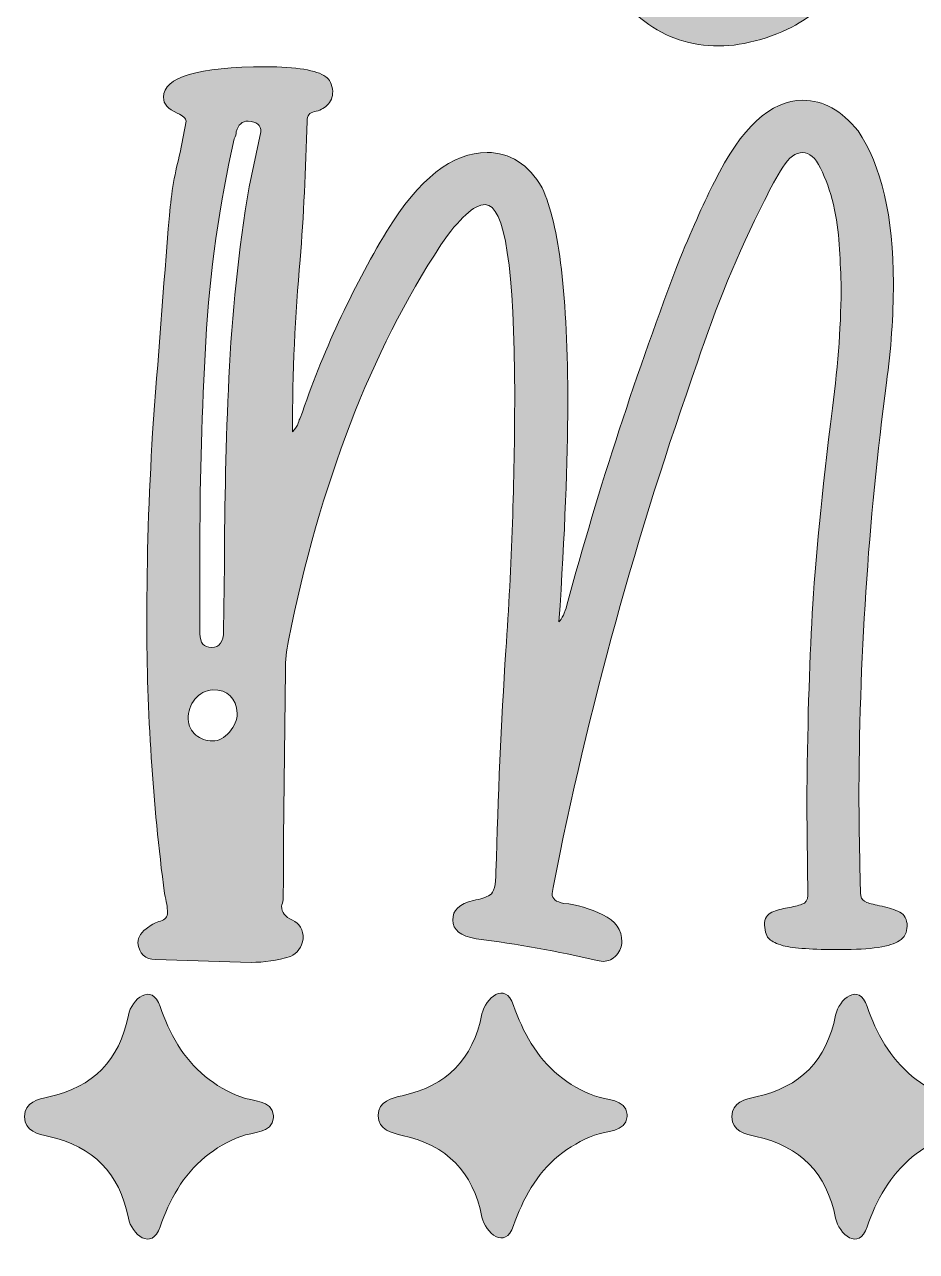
# Model space of a CAD drawing. Header units: inches. Extents: x 0.15 to 5.85, y 0.49 to 5.49.
# Drawn here: x 1.109 to 2.315, y 0.493 to 2.151 of the extents above; entities that cross this region are included whole.
import ezdxf

# ---------------------------------------------------------------- set-up
doc = ezdxf.new("R2010")
doc.units = ezdxf.units.IN
doc.header["$MEASUREMENT"] = 0
doc.layers.add('Layer 1', color=7, linetype='Continuous')

# ---------------------------------------------------------------- blocks, each defined once
blk = doc.blocks.new('block 4')
at = {"layer": 'Layer 1', "true_color": 0x231f20}
h = blk.add_hatch(color=250, dxfattribs=at)
h.dxf.hatch_style = 2
edge = h.paths.add_edge_path()
edge.add_spline(control_points=[(2.2595, 3.0971), (2.2566, 3.0795), (2.258, 3.0619), (2.2595, 3.0443), (2.2595, 3.0385), (2.2595, 3.0326), (2.2609, 3.0267), (2.2609, 3.0018), (2.2624, 2.9784), (2.2624, 2.9535), (2.2624, 2.9403), (2.2624, 2.9271), (2.2624, 2.9139), (2.2639, 2.8876), (2.2639, 2.8612), (2.2653, 2.8334), (2.2653, 2.8128), (2.2683, 2.7923), (2.2697, 2.7704), (2.2712, 2.7572), (2.2727, 2.744), (2.2741, 2.7308), (2.2741, 2.7147), (2.2756, 2.6986), (2.2756, 2.681), (2.277, 2.6517), (2.277, 2.6224), (2.2785, 2.5931), (2.28, 2.5535), (2.2814, 2.5155), (2.2814, 2.4774), (2.2829, 2.4495), (2.28, 2.4217), (2.277, 2.3938), (2.2727, 2.369), (2.2683, 2.3426), (2.2609, 2.3177), (2.258, 2.3089), (2.2566, 2.2986), (2.2536, 2.2884), (2.2463, 2.2591), (2.2346, 2.2298), (2.2141, 2.2049), (2.1965, 2.18), (2.173, 2.1624), (2.1467, 2.1477), (2.1291, 2.139), (2.1101, 2.1316), (2.0895, 2.1272), (2.0705, 2.1228), (2.0529, 2.1214), (2.0339, 2.1228), (1.9972, 2.1258), (1.965, 2.139), (1.9372, 2.1639), (1.9269, 2.1741), (1.9167, 2.1829), (1.9079, 2.1932), (1.8932, 2.2093), (1.883, 2.2269), (1.8727, 2.2459), (1.8639, 2.2649), (1.8551, 2.2855), (1.8493, 2.3059), (1.8434, 2.3265), (1.8405, 2.347), (1.8361, 2.3675), (1.8332, 2.3924), (1.8317, 2.4173), (1.8317, 2.4422), (1.8317, 2.4437), (1.8317, 2.4466), (1.8317, 2.4481), (1.8317, 2.4481), (1.8302, 2.4495), (1.8302, 2.4495), (1.8244, 2.451), (1.8185, 2.4524), (1.8141, 2.4539), (1.8053, 2.4569), (1.7995, 2.4627), (1.7965, 2.4715), (1.7921, 2.4817), (1.798, 2.492), (1.8082, 2.4949), (1.8141, 2.4964), (1.8214, 2.4979), (1.8273, 2.4979), (1.861, 2.4979), (1.8947, 2.4949), (1.9284, 2.4935), (1.9474, 2.4935), (1.9665, 2.492), (1.9855, 2.4906), (1.9958, 2.4906), (2.006, 2.4891), (2.0133, 2.4817), (2.0192, 2.4759), (2.0236, 2.4686), (2.0222, 2.4583), (2.0207, 2.4495), (2.0133, 2.4437), (2.0046, 2.4422), (1.9958, 2.4407), (1.9855, 2.4407), (1.9767, 2.4407), (1.9562, 2.4422), (1.9357, 2.4422), (1.9167, 2.4422), (1.9152, 2.4422), (1.9137, 2.4422), (1.9123, 2.4422), (1.9123, 2.4393), (1.9123, 2.4363), (1.9123, 2.4334), (1.9123, 2.407), (1.9137, 2.3792), (1.9181, 2.3514), (1.9211, 2.3323), (1.9269, 2.3133), (1.9328, 2.2942), (1.9372, 2.2811), (1.943, 2.2679), (1.9518, 2.2576), (1.9621, 2.2444), (1.9723, 2.2327), (1.987, 2.2254), (2.0031, 2.2166), (2.0222, 2.2137), (2.0397, 2.2195), (2.0544, 2.2239), (2.0676, 2.2327), (2.0793, 2.2444), (2.0866, 2.2518), (2.0954, 2.2591), (2.0998, 2.2708), (2.1012, 2.2766), (2.1027, 2.2825), (2.1042, 2.2898), (2.1056, 2.2957), (2.1071, 2.303), (2.1086, 2.3104), (2.1115, 2.3235), (2.1144, 2.3367), (2.1159, 2.3514), (2.1159, 2.369), (2.1174, 2.3865), (2.1159, 2.4041), (2.1159, 2.4246), (2.1144, 2.4437), (2.113, 2.4627), (2.113, 2.4847), (2.1115, 2.5067), (2.1086, 2.5272), (2.1071, 2.5462), (2.1042, 2.5638), (2.1012, 2.5814), (2.0998, 2.5946), (2.0969, 2.6063), (2.0954, 2.6195), (2.0939, 2.637), (2.091, 2.6561), (2.0895, 2.6737), (2.0881, 2.6898), (2.0881, 2.7059), (2.0866, 2.722), (2.0866, 2.7293), (2.0866, 2.7352), (2.0851, 2.7411), (2.0851, 2.7411), (2.0837, 2.7411), (2.0837, 2.7411), (2.0822, 2.7367), (2.0808, 2.7323), (2.0808, 2.7264), (2.0764, 2.7044), (2.0719, 2.681), (2.0646, 2.659), (2.0588, 2.6385), (2.0515, 2.6195), (2.0412, 2.6019), (2.0309, 2.5872), (2.0178, 2.5755), (2.0002, 2.5696), (1.9914, 2.5653), (1.9826, 2.5653), (1.9738, 2.5653), (1.9621, 2.5653), (1.9518, 2.5653), (1.9401, 2.5653), (1.9181, 2.5682), (1.8961, 2.5741), (1.8742, 2.5843), (1.8332, 2.6048), (1.8039, 2.637), (1.7848, 2.6781), (1.7746, 2.6986), (1.7672, 2.7206), (1.7614, 2.7425), (1.7585, 2.7601), (1.7555, 2.7792), (1.7526, 2.7967), (1.7496, 2.8275), (1.7496, 2.8583), (1.7511, 2.8905), (1.7541, 2.93), (1.7643, 2.9681), (1.7819, 3.0048), (1.8009, 3.0429), (1.8273, 3.0736), (1.8654, 3.0941), (1.8844, 3.1058), (1.9064, 3.1146), (1.9284, 3.119), (1.9474, 3.1234), (1.9679, 3.1249), (1.987, 3.1249), (2.006, 3.1249), (2.0236, 3.1234), (2.0412, 3.119), (2.0485, 3.1176), (2.0573, 3.1161), (2.0646, 3.1146), (2.069, 3.1205), (2.0661, 3.1278), (2.069, 3.1351), (2.0661, 3.1366), (2.0632, 3.1381), (2.0602, 3.1395), (2.0558, 3.1425), (2.0529, 3.1454), (2.0515, 3.1513), (2.0515, 3.1557), (2.0515, 3.1601), (2.0515, 3.1659), (2.0529, 3.1776), (2.0602, 3.1835), (2.0719, 3.1835), (2.1042, 3.1835), (2.1349, 3.1864), (2.1657, 3.1879), (2.1877, 3.1894), (2.2097, 3.1908), (2.2302, 3.1908), (2.2463, 3.1923), (2.2624, 3.1923), (2.2785, 3.1923), (2.2829, 3.1923), (2.2888, 3.1923), (2.2932, 3.1908), (2.3049, 3.1894), (2.3078, 3.1762), (2.3049, 3.1688), (2.302, 3.163), (2.2961, 3.1615), (2.2917, 3.1601), (2.2859, 3.1601), (2.28, 3.1601), (2.2756, 3.1586), (2.2697, 3.1586), (2.2683, 3.1586), (2.2668, 3.1527), (2.2653, 3.1395), (2.2639, 3.1278), (2.2624, 3.1161), (2.2624, 3.1088), (2.2609, 3.1029), (2.2595, 3.0971)], knot_values=[0, 0, 0, 0, 1, 1, 1, 2, 2, 2, 3, 3, 3, 4, 4, 4, 5, 5, 5, 6, 6, 6, 7, 7, 7, 8, 8, 8, 9, 9, 9, 10, 10, 10, 11, 11, 11, 12, 12, 12, 13, 13, 13, 14, 14, 14, 15, 15, 15, 16, 16, 16, 17, 17, 17, 18, 18, 18, 19, 19, 19, 20, 20, 20, 21, 21, 21, 22, 22, 22, 23, 23, 23, 24, 24, 24, 25, 25, 25, 26, 26, 26, 27, 27, 27, 28, 28, 28, 29, 29, 29, 30, 30, 30, 31, 31, 31, 32, 32, 32, 33, 33, 33, 34, 34, 34, 35, 35, 35, 36, 36, 36, 37, 37, 37, 38, 38, 38, 39, 39, 39, 40, 40, 40, 41, 41, 41, 42, 42, 42, 43, 43, 43, 44, 44, 44, 45, 45, 45, 46, 46, 46, 47, 47, 47, 48, 48, 48, 49, 49, 49, 50, 50, 50, 51, 51, 51, 52, 52, 52, 53, 53, 53, 54, 54, 54, 55, 55, 55, 56, 56, 56, 57, 57, 57, 58, 58, 58, 59, 59, 59, 60, 60, 60, 61, 61, 61, 62, 62, 62, 63, 63, 63, 64, 64, 64, 65, 65, 65, 66, 66, 66, 67, 67, 67, 68, 68, 68, 69, 69, 69, 70, 70, 70, 71, 71, 71, 72, 72, 72, 73, 73, 73, 74, 74, 74, 75, 75, 75, 76, 76, 76, 77, 77, 77, 78, 78, 78, 79, 79, 79, 80, 80, 80, 81, 81, 81, 82, 82, 82, 83, 83, 83, 84, 84, 84, 85, 85, 85, 86, 86, 86, 87, 87, 87, 88, 88, 88, 89, 89, 89, 89], degree=3, periodic=1)
edge = h.paths.add_edge_path()
edge.add_spline(control_points=[(2.0602, 3.0678), (2.0573, 3.0692), (2.0529, 3.0707), (2.05, 3.0722), (2.0324, 3.078), (2.0148, 3.078), (1.9972, 3.0707), (1.9782, 3.0634), (1.9636, 3.0502), (1.9518, 3.0355), (1.9313, 3.0077), (1.9181, 2.9755), (1.9093, 2.9418), (1.905, 2.9271), (1.902, 2.9125), (1.8991, 2.8978), (1.8961, 2.8802), (1.8932, 2.8641), (1.8918, 2.8465), (1.8903, 2.8114), (1.8903, 2.7762), (1.8976, 2.7411), (1.902, 2.7206), (1.9079, 2.7), (1.9181, 2.681), (1.9299, 2.6576), (1.9474, 2.637), (1.9709, 2.6239), (1.9797, 2.618), (1.987, 2.6195), (1.9929, 2.6268), (2.0002, 2.637), (2.0046, 2.6488), (2.0075, 2.6605), (2.0148, 2.6795), (2.0192, 2.6986), (2.0222, 2.7191), (2.0251, 2.7337), (2.028, 2.7499), (2.0309, 2.766), (2.0324, 2.7821), (2.0353, 2.7982), (2.0368, 2.8143), (2.0397, 2.8304), (2.0412, 2.8451), (2.0426, 2.8612), (2.0456, 2.8788), (2.0471, 2.8964), (2.0485, 2.9139), (2.0485, 2.9213), (2.05, 2.9286), (2.05, 2.9374), (2.0529, 2.9608), (2.0544, 2.9843), (2.0558, 3.0077), (2.0573, 3.0223), (2.0588, 3.0385), (2.0602, 3.0546), (2.0602, 3.0575), (2.0602, 3.0619), (2.0602, 3.0678)], knot_values=[0, 0, 0, 0, 1, 1, 1, 2, 2, 2, 3, 3, 3, 4, 4, 4, 5, 5, 5, 6, 6, 6, 7, 7, 7, 8, 8, 8, 9, 9, 9, 10, 10, 10, 11, 11, 11, 12, 12, 12, 13, 13, 13, 14, 14, 14, 15, 15, 15, 16, 16, 16, 17, 17, 17, 18, 18, 18, 19, 19, 19, 20, 20, 20, 20], degree=3, periodic=1)
edge = h.paths.add_edge_path()
edge.add_spline(control_points=[(2.2404, 2.5433), (2.2404, 2.5814), (2.239, 2.6195), (2.2375, 2.6576), (2.2331, 2.7147), (2.2287, 2.7718), (2.2243, 2.8246), (2.2199, 2.8773), (2.2155, 2.9271), (2.2126, 2.9681), (2.2097, 3.0106), (2.2097, 3.0443), (2.2097, 3.0678), (2.2097, 3.0809), (2.2097, 3.0897), (2.2097, 3.0956), (2.2097, 3.1029), (2.2097, 3.1058), (2.2097, 3.1058), (2.2097, 3.1058), (2.1305, 3.1088), (2.1305, 3.1088), (2.1305, 3.1088), (2.1305, 3.1044), (2.1305, 3.0985), (2.1305, 3.0912), (2.1305, 3.0809), (2.1305, 3.0678), (2.1305, 3.0429), (2.1305, 3.0062), (2.1335, 2.9637), (2.1364, 2.9198), (2.1408, 2.87), (2.1452, 2.8172), (2.1496, 2.7645), (2.1555, 2.7088), (2.1584, 2.6532), (2.1598, 2.6239), (2.1613, 2.5931), (2.1613, 2.5638), (2.1628, 2.5403), (2.1628, 2.5169), (2.1642, 2.4935), (2.1642, 2.4832), (2.1657, 2.4744), (2.1672, 2.4642), (2.1891, 2.4642), (2.2111, 2.4686), (2.2316, 2.473), (2.2346, 2.4847), (2.236, 2.4979), (2.2375, 2.5096), (2.2375, 2.5213), (2.239, 2.533), (2.2404, 2.5433)], knot_values=[0, 0, 0, 0, 1, 1, 1, 2, 2, 2, 3, 3, 3, 4, 4, 4, 5, 5, 5, 6, 6, 6, 7, 7, 7, 8, 8, 8, 9, 9, 9, 10, 10, 10, 11, 11, 11, 12, 12, 12, 13, 13, 13, 14, 14, 14, 15, 15, 15, 16, 16, 16, 17, 17, 17, 18, 18, 18, 18], degree=3, periodic=1)
edge = h.paths.add_edge_path()
edge.add_spline(control_points=[(2.2038, 2.3558), (2.1935, 2.3543), (2.1848, 2.3528), (2.1745, 2.3514), (2.1745, 2.3279), (2.173, 2.3059), (2.1687, 2.2825), (2.173, 2.2884), (2.176, 2.2942), (2.1789, 2.3001), (2.1891, 2.3191), (2.1965, 2.3367), (2.2038, 2.3558)], knot_values=[0, 0, 0, 0, 1, 1, 1, 2, 2, 2, 3, 3, 3, 4, 4, 4, 4], degree=3, periodic=1)
edge = h.paths.add_edge_path()
edge.add_spline(control_points=[(2.2258, 2.4349), (2.2067, 2.432), (2.1891, 2.429), (2.1701, 2.4276), (2.1716, 2.4144), (2.173, 2.4027), (2.173, 2.3895), (2.1891, 2.3909), (2.2038, 2.3938), (2.2184, 2.4027), (2.2214, 2.4129), (2.2228, 2.4246), (2.2258, 2.4349)], knot_values=[0, 0, 0, 0, 1, 1, 1, 2, 2, 2, 3, 3, 3, 4, 4, 4, 4], degree=3, periodic=1)
at = {"layer": 'Layer 1', "lineweight": 0}
blk.add_open_spline([(2.2595, 3.0971), (2.2566, 3.0795), (2.258, 3.0619), (2.2595, 3.0443), (2.2595, 3.0385), (2.2595, 3.0326), (2.2609, 3.0267), (2.2609, 3.0018), (2.2624, 2.9784), (2.2624, 2.9535), (2.2624, 2.9403), (2.2624, 2.9271), (2.2624, 2.9139), (2.2639, 2.8876), (2.2639, 2.8612), (2.2653, 2.8334), (2.2653, 2.8128), (2.2683, 2.7923), (2.2697, 2.7704), (2.2712, 2.7572), (2.2727, 2.744), (2.2741, 2.7308), (2.2741, 2.7147), (2.2756, 2.6986), (2.2756, 2.681), (2.277, 2.6517), (2.277, 2.6224), (2.2785, 2.5931), (2.28, 2.5535), (2.2814, 2.5155), (2.2814, 2.4774), (2.2829, 2.4495), (2.28, 2.4217), (2.277, 2.3938), (2.2727, 2.369), (2.2683, 2.3426), (2.2609, 2.3177), (2.258, 2.3089), (2.2566, 2.2986), (2.2536, 2.2884), (2.2463, 2.2591), (2.2346, 2.2298), (2.2141, 2.2049), (2.1965, 2.18), (2.173, 2.1624), (2.1467, 2.1477), (2.1291, 2.139), (2.1101, 2.1316), (2.0895, 2.1272), (2.0705, 2.1228), (2.0529, 2.1214), (2.0339, 2.1228), (1.9972, 2.1258), (1.965, 2.139), (1.9372, 2.1639), (1.9269, 2.1741), (1.9167, 2.1829), (1.9079, 2.1932), (1.8932, 2.2093), (1.883, 2.2269), (1.8727, 2.2459), (1.8639, 2.2649), (1.8551, 2.2855), (1.8493, 2.3059), (1.8434, 2.3265), (1.8405, 2.347), (1.8361, 2.3675), (1.8332, 2.3924), (1.8317, 2.4173), (1.8317, 2.4422), (1.8317, 2.4437), (1.8317, 2.4466), (1.8317, 2.4481), (1.8317, 2.4481), (1.8302, 2.4495), (1.8302, 2.4495), (1.8244, 2.451), (1.8185, 2.4524), (1.8141, 2.4539), (1.8053, 2.4569), (1.7995, 2.4627), (1.7965, 2.4715), (1.7921, 2.4817), (1.798, 2.492), (1.8082, 2.4949), (1.8141, 2.4964), (1.8214, 2.4979), (1.8273, 2.4979), (1.861, 2.4979), (1.8947, 2.4949), (1.9284, 2.4935), (1.9474, 2.4935), (1.9665, 2.492), (1.9855, 2.4906), (1.9958, 2.4906), (2.006, 2.4891), (2.0133, 2.4817), (2.0192, 2.4759), (2.0236, 2.4686), (2.0222, 2.4583), (2.0207, 2.4495), (2.0133, 2.4437), (2.0046, 2.4422), (1.9958, 2.4407), (1.9855, 2.4407), (1.9767, 2.4407), (1.9562, 2.4422), (1.9357, 2.4422), (1.9167, 2.4422), (1.9152, 2.4422), (1.9137, 2.4422), (1.9123, 2.4422), (1.9123, 2.4393), (1.9123, 2.4363), (1.9123, 2.4334), (1.9123, 2.407), (1.9137, 2.3792), (1.9181, 2.3514), (1.9211, 2.3323), (1.9269, 2.3133), (1.9328, 2.2942), (1.9372, 2.2811), (1.943, 2.2679), (1.9518, 2.2576), (1.9621, 2.2444), (1.9723, 2.2327), (1.987, 2.2254), (2.0031, 2.2166), (2.0222, 2.2137), (2.0397, 2.2195), (2.0544, 2.2239), (2.0676, 2.2327), (2.0793, 2.2444), (2.0866, 2.2518), (2.0954, 2.2591), (2.0998, 2.2708), (2.1012, 2.2766), (2.1027, 2.2825), (2.1042, 2.2898), (2.1056, 2.2957), (2.1071, 2.303), (2.1086, 2.3104), (2.1115, 2.3235), (2.1144, 2.3367), (2.1159, 2.3514), (2.1159, 2.369), (2.1174, 2.3865), (2.1159, 2.4041), (2.1159, 2.4246), (2.1144, 2.4437), (2.113, 2.4627), (2.113, 2.4847), (2.1115, 2.5067), (2.1086, 2.5272), (2.1071, 2.5462), (2.1042, 2.5638), (2.1012, 2.5814), (2.0998, 2.5946), (2.0969, 2.6063), (2.0954, 2.6195), (2.0939, 2.637), (2.091, 2.6561), (2.0895, 2.6737), (2.0881, 2.6898), (2.0881, 2.7059), (2.0866, 2.722), (2.0866, 2.7293), (2.0866, 2.7352), (2.0851, 2.7411), (2.0851, 2.7411), (2.0837, 2.7411), (2.0837, 2.7411), (2.0822, 2.7367), (2.0808, 2.7323), (2.0808, 2.7264), (2.0764, 2.7044), (2.0719, 2.681), (2.0646, 2.659), (2.0588, 2.6385), (2.0515, 2.6195), (2.0412, 2.6019), (2.0309, 2.5872), (2.0178, 2.5755), (2.0002, 2.5696), (1.9914, 2.5653), (1.9826, 2.5653), (1.9738, 2.5653), (1.9621, 2.5653), (1.9518, 2.5653), (1.9401, 2.5653), (1.9181, 2.5682), (1.8961, 2.5741), (1.8742, 2.5843), (1.8332, 2.6048), (1.8039, 2.637), (1.7848, 2.6781), (1.7746, 2.6986), (1.7672, 2.7206), (1.7614, 2.7425), (1.7585, 2.7601), (1.7555, 2.7792), (1.7526, 2.7967), (1.7496, 2.8275), (1.7496, 2.8583), (1.7511, 2.8905), (1.7541, 2.93), (1.7643, 2.9681), (1.7819, 3.0048), (1.8009, 3.0429), (1.8273, 3.0736), (1.8654, 3.0941), (1.8844, 3.1058), (1.9064, 3.1146), (1.9284, 3.119), (1.9474, 3.1234), (1.9679, 3.1249), (1.987, 3.1249), (2.006, 3.1249), (2.0236, 3.1234), (2.0412, 3.119), (2.0485, 3.1176), (2.0573, 3.1161), (2.0646, 3.1146), (2.069, 3.1205), (2.0661, 3.1278), (2.069, 3.1351), (2.0661, 3.1366), (2.0632, 3.1381), (2.0602, 3.1395), (2.0558, 3.1425), (2.0529, 3.1454), (2.0515, 3.1513), (2.0515, 3.1557), (2.0515, 3.1601), (2.0515, 3.1659), (2.0529, 3.1776), (2.0602, 3.1835), (2.0719, 3.1835), (2.1042, 3.1835), (2.1349, 3.1864), (2.1657, 3.1879), (2.1877, 3.1894), (2.2097, 3.1908), (2.2302, 3.1908), (2.2463, 3.1923), (2.2624, 3.1923), (2.2785, 3.1923), (2.2829, 3.1923), (2.2888, 3.1923), (2.2932, 3.1908), (2.3049, 3.1894), (2.3078, 3.1762), (2.3049, 3.1688), (2.302, 3.163), (2.2961, 3.1615), (2.2917, 3.1601), (2.2859, 3.1601), (2.28, 3.1601), (2.2756, 3.1586), (2.2697, 3.1586), (2.2683, 3.1586), (2.2668, 3.1527), (2.2653, 3.1395), (2.2639, 3.1278), (2.2624, 3.1161), (2.2624, 3.1088), (2.2609, 3.1029), (2.2595, 3.0971)], degree=3, knots=[0, 0, 0, 0, 1, 1, 1, 2, 2, 2, 3, 3, 3, 4, 4, 4, 5, 5, 5, 6, 6, 6, 7, 7, 7, 8, 8, 8, 9, 9, 9, 10, 10, 10, 11, 11, 11, 12, 12, 12, 13, 13, 13, 14, 14, 14, 15, 15, 15, 16, 16, 16, 17, 17, 17, 18, 18, 18, 19, 19, 19, 20, 20, 20, 21, 21, 21, 22, 22, 22, 23, 23, 23, 24, 24, 24, 25, 25, 25, 26, 26, 26, 27, 27, 27, 28, 28, 28, 29, 29, 29, 30, 30, 30, 31, 31, 31, 32, 32, 32, 33, 33, 33, 34, 34, 34, 35, 35, 35, 36, 36, 36, 37, 37, 37, 38, 38, 38, 39, 39, 39, 40, 40, 40, 41, 41, 41, 42, 42, 42, 43, 43, 43, 44, 44, 44, 45, 45, 45, 46, 46, 46, 47, 47, 47, 48, 48, 48, 49, 49, 49, 50, 50, 50, 51, 51, 51, 52, 52, 52, 53, 53, 53, 54, 54, 54, 55, 55, 55, 56, 56, 56, 57, 57, 57, 58, 58, 58, 59, 59, 59, 60, 60, 60, 61, 61, 61, 62, 62, 62, 63, 63, 63, 64, 64, 64, 65, 65, 65, 66, 66, 66, 67, 67, 67, 68, 68, 68, 69, 69, 69, 70, 70, 70, 71, 71, 71, 72, 72, 72, 73, 73, 73, 74, 74, 74, 75, 75, 75, 76, 76, 76, 77, 77, 77, 78, 78, 78, 79, 79, 79, 80, 80, 80, 81, 81, 81, 82, 82, 82, 83, 83, 83, 84, 84, 84, 85, 85, 85, 86, 86, 86, 87, 87, 87, 88, 88, 88, 89, 89, 89, 89], dxfattribs=at)
blk = doc.blocks.new('block 5')
at = {"layer": 'Layer 1', "true_color": 0x231f20}
h = blk.add_hatch(color=250, dxfattribs=at)
h.dxf.hatch_style = 2
edge = h.paths.add_edge_path()
edge.add_spline(control_points=[(1.2866, 0.8879), (1.2724, 0.8879), (1.2644, 0.8954), (1.2627, 0.9105), (1.2627, 0.9185), (1.2675, 0.9256), (1.2773, 0.9318), (1.2817, 0.9353), (1.287, 0.938), (1.2933, 0.9398), (1.2994, 0.9415), (1.3026, 0.9455), (1.3026, 0.9517), (1.3026, 0.9579), (1.3012, 0.9663), (1.2986, 0.977), (1.2826, 1.0993), (1.2747, 1.2221), (1.2747, 1.3453), (1.2747, 1.4304), (1.2773, 1.5151), (1.2826, 1.5993), (1.2897, 1.6977), (1.2972, 1.7957), (1.3052, 1.8932), (1.3079, 1.9242), (1.3127, 1.9526), (1.3199, 1.9783), (1.3199, 1.9783), (1.3278, 2.0208), (1.3278, 2.0208), (1.3278, 2.0244), (1.3238, 2.0279), (1.3159, 2.0315), (1.3034, 2.0368), (1.2972, 2.0439), (1.2972, 2.0528), (1.2972, 2.0802), (1.3433, 2.094), (1.4355, 2.094), (1.4772, 2.094), (1.5042, 2.0896), (1.5167, 2.0807), (1.522, 2.0771), (1.5251, 2.0705), (1.526, 2.0607), (1.526, 2.0528), (1.5235, 2.0466), (1.5186, 2.0421), (1.5138, 2.0377), (1.508, 2.0348), (1.5013, 2.0335), (1.4947, 2.0322), (1.4914, 2.0279), (1.4914, 2.0208), (1.4896, 1.9544), (1.4865, 1.8919), (1.4821, 1.8334), (1.475, 1.7589), (1.4715, 1.6813), (1.4715, 1.6006), (1.4759, 1.6051), (1.4785, 1.6091), (1.4794, 1.6126), (1.4803, 1.6161), (1.4812, 1.6184), (1.4821, 1.6193), (1.5122, 1.7079), (1.5512, 1.7921), (1.5991, 1.8719), (1.6425, 1.9428), (1.6877, 1.9783), (1.7347, 1.9783), (1.7657, 1.9783), (1.7906, 1.9623), (1.8092, 1.9304), (1.8322, 1.8808), (1.8438, 1.7833), (1.8438, 1.6379), (1.8438, 1.5616), (1.8398, 1.4637), (1.8318, 1.344), (1.8362, 1.3484), (1.8398, 1.356), (1.8424, 1.3666), (1.8859, 1.5262), (1.9369, 1.6822), (1.9954, 1.8347), (2.014, 1.8799), (2.0295, 1.9145), (2.0419, 1.9384), (2.0783, 2.012), (2.1181, 2.0488), (2.1616, 2.0488), (2.189, 2.0488), (2.2139, 2.035), (2.2361, 2.0075), (2.268, 1.9606), (2.2839, 1.8919), (2.2839, 1.8015), (2.2839, 1.7571), (2.2808, 1.7123), (2.2746, 1.6671), (2.2498, 1.4792), (2.2374, 1.2904), (2.2374, 1.1007), (2.2383, 1.02), (2.2391, 0.9777), (2.24, 0.9737), (2.2409, 0.9697), (2.2436, 0.9668), (2.248, 0.965), (2.2524, 0.9633), (2.2593, 0.9615), (2.2686, 0.9597), (2.2779, 0.9579), (2.2859, 0.9553), (2.2926, 0.9517), (2.2992, 0.9482), (2.3025, 0.942), (2.3025, 0.9331), (2.3025, 0.9243), (2.299, 0.9176), (2.2919, 0.9132), (2.2804, 0.9052), (2.2538, 0.9012), (2.2121, 0.9012), (2.1749, 0.9012), (2.1492, 0.903), (2.135, 0.9065), (2.1261, 0.9092), (2.1199, 0.9121), (2.1164, 0.9152), (2.1128, 0.9183), (2.1106, 0.9247), (2.1097, 0.9344), (2.1097, 0.9433), (2.1131, 0.9491), (2.1197, 0.9517), (2.1264, 0.9544), (2.1334, 0.9564), (2.141, 0.9577), (2.1485, 0.959), (2.1549, 0.9606), (2.1603, 0.9624), (2.1656, 0.9641), (2.1682, 0.9681), (2.1682, 0.9743), (2.1682, 0.9743), (2.1669, 1.0953), (2.1669, 1.0953), (2.1678, 1.1991), (2.1702, 1.2857), (2.1742, 1.3553), (2.1782, 1.4249), (2.1873, 1.5173), (2.2015, 1.6326), (2.2095, 1.6937), (2.2134, 1.75), (2.2134, 1.8015), (2.2125, 1.8192), (2.2117, 1.8367), (2.2108, 1.854), (2.2099, 1.8713), (2.2072, 1.8892), (2.2028, 1.9078), (2.1984, 1.9264), (2.1926, 1.9428), (2.1855, 1.957), (2.1784, 1.9712), (2.1704, 1.9783), (2.1616, 1.9783), (2.1518, 1.9783), (2.1428, 1.9717), (2.1343, 1.9584), (2.1259, 1.9451), (2.1177, 1.93), (2.1097, 1.9132), (2.0734, 1.8413), (2.0432, 1.7686), (2.0193, 1.6951), (1.9369, 1.4637), (1.8717, 1.227), (1.8238, 0.985), (1.8238, 0.985), (1.8225, 0.977), (1.8225, 0.977), (1.8225, 0.9699), (1.8278, 0.9655), (1.8385, 0.9637), (1.8562, 0.9619), (1.8737, 0.9568), (1.891, 0.9484), (1.9083, 0.94), (1.9169, 0.9278), (1.9169, 0.9118), (1.9169, 0.9056), (1.9144, 0.8997), (1.9096, 0.8939), (1.9047, 0.8881), (1.8987, 0.8853), (1.8916, 0.8853), (1.8916, 0.8853), (1.8837, 0.8866), (1.8837, 0.8866), (1.8296, 0.899), (1.7751, 0.9087), (1.7201, 0.9158), (1.6988, 0.9194), (1.6882, 0.9278), (1.6882, 0.9411), (1.6882, 0.9544), (1.6975, 0.9633), (1.7161, 0.9677), (1.7259, 0.9694), (1.7334, 0.9719), (1.7387, 0.975), (1.744, 0.9781), (1.7467, 0.9885), (1.7467, 1.0062), (1.7493, 1.1073), (1.7538, 1.207), (1.76, 1.3054), (1.768, 1.4198), (1.772, 1.5346), (1.772, 1.6499), (1.772, 1.8218), (1.7587, 1.9078), (1.7321, 1.9078), (1.717, 1.9078), (1.697, 1.8897), (1.6722, 1.8533), (1.5774, 1.7088), (1.5087, 1.5306), (1.4661, 1.3187), (1.4635, 1.3054), (1.4621, 1.2921), (1.4621, 1.2789), (1.4621, 1.2789), (1.4595, 1.0515), (1.4595, 1.0515), (1.4595, 0.9991), (1.4592, 0.9714), (1.4588, 0.9684), (1.4584, 0.9652), (1.4577, 0.9624), (1.4568, 0.9597), (1.4568, 0.9517), (1.4617, 0.9455), (1.4715, 0.9411), (1.4812, 0.9367), (1.4861, 0.9283), (1.4861, 0.9158), (1.4843, 0.9043), (1.4785, 0.8964), (1.4688, 0.8919), (1.451, 0.8866), (1.4333, 0.8839), (1.4156, 0.8839), (1.4156, 0.8839), (1.2866, 0.8879), (1.2866, 0.8879)], knot_values=[0, 0, 0, 0, 1, 1, 1, 2, 2, 2, 3, 3, 3, 4, 4, 4, 5, 5, 5, 6, 6, 6, 7, 7, 7, 8, 8, 8, 9, 9, 9, 10, 10, 10, 11, 11, 11, 12, 12, 12, 13, 13, 13, 14, 14, 14, 15, 15, 15, 16, 16, 16, 17, 17, 17, 18, 18, 18, 19, 19, 19, 20, 20, 20, 21, 21, 21, 22, 22, 22, 23, 23, 23, 24, 24, 24, 25, 25, 25, 26, 26, 26, 27, 27, 27, 28, 28, 28, 29, 29, 29, 30, 30, 30, 31, 31, 31, 32, 32, 32, 33, 33, 33, 34, 34, 34, 35, 35, 35, 36, 36, 36, 37, 37, 37, 38, 38, 38, 39, 39, 39, 40, 40, 40, 41, 41, 41, 42, 42, 42, 43, 43, 43, 44, 44, 44, 45, 45, 45, 46, 46, 46, 47, 47, 47, 48, 48, 48, 49, 49, 49, 50, 50, 50, 51, 51, 51, 52, 52, 52, 53, 53, 53, 54, 54, 54, 55, 55, 55, 56, 56, 56, 57, 57, 57, 58, 58, 58, 59, 59, 59, 60, 60, 60, 61, 61, 61, 62, 62, 62, 63, 63, 63, 64, 64, 64, 65, 65, 65, 66, 66, 66, 67, 67, 67, 68, 68, 68, 69, 69, 69, 70, 70, 70, 71, 71, 71, 72, 72, 72, 73, 73, 73, 74, 74, 74, 75, 75, 75, 76, 76, 76, 77, 77, 77, 78, 78, 78, 79, 79, 79, 80, 80, 80, 81, 81, 81, 82, 82, 82, 83, 83, 83, 84, 84, 84, 85, 85, 85, 86, 86, 86, 87, 87, 87, 87], degree=3, periodic=1)
edge = h.paths.add_edge_path()
edge.add_spline(control_points=[(1.3863, 1.1951), (1.3934, 1.2031), (1.397, 1.2115), (1.397, 1.2203), (1.3952, 1.2416), (1.3841, 1.2523), (1.3637, 1.2523), (1.354, 1.2514), (1.346, 1.2471), (1.3398, 1.2396), (1.3336, 1.2321), (1.3305, 1.223), (1.3305, 1.2124), (1.3313, 1.2035), (1.3349, 1.1964), (1.3411, 1.1911), (1.3473, 1.1858), (1.3548, 1.1831), (1.3637, 1.1831), (1.3717, 1.1831), (1.3792, 1.1871), (1.3863, 1.1951)], knot_values=[0, 0, 0, 0, 1, 1, 1, 2, 2, 2, 3, 3, 3, 4, 4, 4, 5, 5, 5, 6, 6, 6, 7, 7, 7, 7], degree=3, periodic=1)
edge = h.paths.add_edge_path()
edge.add_spline(control_points=[(1.3784, 1.332), (1.3784, 1.332), (1.3797, 1.4211), (1.3797, 1.4211), (1.3797, 1.5044), (1.3817, 1.5887), (1.3857, 1.6738), (1.3896, 1.7589), (1.3987, 1.8449), (1.4129, 1.9318), (1.4129, 1.9318), (1.4289, 2.0062), (1.4289, 2.0062), (1.4289, 2.0151), (1.4231, 2.02), (1.4116, 2.0208), (1.4036, 2.0208), (1.3983, 2.016), (1.3956, 2.0062), (1.3956, 2.0036), (1.3947, 2.0004), (1.393, 1.9969), (1.3726, 1.9083), (1.3598, 1.8169), (1.3544, 1.723), (1.3491, 1.629), (1.3465, 1.5395), (1.3465, 1.4544), (1.3465, 1.4544), (1.3465, 1.3281), (1.3465, 1.3281), (1.3465, 1.3156), (1.3518, 1.3095), (1.3624, 1.3095), (1.3731, 1.3095), (1.3784, 1.317), (1.3784, 1.332)], knot_values=[0, 0, 0, 0, 1, 1, 1, 2, 2, 2, 3, 3, 3, 4, 4, 4, 5, 5, 5, 6, 6, 6, 7, 7, 7, 8, 8, 8, 9, 9, 9, 10, 10, 10, 11, 11, 11, 12, 12, 12, 12], degree=3, periodic=1)
at = {"layer": 'Layer 1', "lineweight": 0}
for points, knots in [([(1.2866, 0.8879), (1.2724, 0.8879), (1.2644, 0.8954), (1.2627, 0.9105), (1.2627, 0.9185), (1.2675, 0.9256), (1.2773, 0.9318), (1.2817, 0.9353), (1.287, 0.938), (1.2933, 0.9398), (1.2994, 0.9415), (1.3026, 0.9455), (1.3026, 0.9517), (1.3026, 0.9579), (1.3012, 0.9663), (1.2986, 0.977), (1.2826, 1.0993), (1.2747, 1.2221), (1.2747, 1.3453), (1.2747, 1.4304), (1.2773, 1.5151), (1.2826, 1.5993), (1.2897, 1.6977), (1.2972, 1.7957), (1.3052, 1.8932), (1.3079, 1.9242), (1.3127, 1.9526), (1.3199, 1.9783), (1.3199, 1.9783), (1.3278, 2.0208), (1.3278, 2.0208), (1.3278, 2.0244), (1.3238, 2.0279), (1.3159, 2.0315), (1.3034, 2.0368), (1.2972, 2.0439), (1.2972, 2.0528), (1.2972, 2.0802), (1.3433, 2.094), (1.4355, 2.094), (1.4772, 2.094), (1.5042, 2.0896), (1.5167, 2.0807), (1.522, 2.0771), (1.5251, 2.0705), (1.526, 2.0607), (1.526, 2.0528), (1.5235, 2.0466), (1.5186, 2.0421), (1.5138, 2.0377), (1.508, 2.0348), (1.5013, 2.0335), (1.4947, 2.0322), (1.4914, 2.0279), (1.4914, 2.0208), (1.4896, 1.9544), (1.4865, 1.8919), (1.4821, 1.8334), (1.475, 1.7589), (1.4715, 1.6813), (1.4715, 1.6006), (1.4759, 1.6051), (1.4785, 1.6091), (1.4794, 1.6126), (1.4803, 1.6161), (1.4812, 1.6184), (1.4821, 1.6193), (1.5122, 1.7079), (1.5512, 1.7921), (1.5991, 1.8719), (1.6425, 1.9428), (1.6877, 1.9783), (1.7347, 1.9783), (1.7657, 1.9783), (1.7906, 1.9623), (1.8092, 1.9304), (1.8322, 1.8808), (1.8438, 1.7833), (1.8438, 1.6379), (1.8438, 1.5616), (1.8398, 1.4637), (1.8318, 1.344), (1.8362, 1.3484), (1.8398, 1.356), (1.8424, 1.3666), (1.8859, 1.5262), (1.9369, 1.6822), (1.9954, 1.8347), (2.014, 1.8799), (2.0295, 1.9145), (2.0419, 1.9384), (2.0783, 2.012), (2.1181, 2.0488), (2.1616, 2.0488), (2.189, 2.0488), (2.2139, 2.035), (2.2361, 2.0075), (2.268, 1.9606), (2.2839, 1.8919), (2.2839, 1.8015), (2.2839, 1.7571), (2.2808, 1.7123), (2.2746, 1.6671), (2.2498, 1.4792), (2.2374, 1.2904), (2.2374, 1.1007), (2.2383, 1.02), (2.2391, 0.9777), (2.24, 0.9737), (2.2409, 0.9697), (2.2436, 0.9668), (2.248, 0.965), (2.2524, 0.9633), (2.2593, 0.9615), (2.2686, 0.9597), (2.2779, 0.9579), (2.2859, 0.9553), (2.2926, 0.9517), (2.2992, 0.9482), (2.3025, 0.942), (2.3025, 0.9331), (2.3025, 0.9243), (2.299, 0.9176), (2.2919, 0.9132), (2.2804, 0.9052), (2.2538, 0.9012), (2.2121, 0.9012), (2.1749, 0.9012), (2.1492, 0.903), (2.135, 0.9065), (2.1261, 0.9092), (2.1199, 0.9121), (2.1164, 0.9152), (2.1128, 0.9183), (2.1106, 0.9247), (2.1097, 0.9344), (2.1097, 0.9433), (2.1131, 0.9491), (2.1197, 0.9517), (2.1264, 0.9544), (2.1334, 0.9564), (2.141, 0.9577), (2.1485, 0.959), (2.1549, 0.9606), (2.1603, 0.9624), (2.1656, 0.9641), (2.1682, 0.9681), (2.1682, 0.9743), (2.1682, 0.9743), (2.1669, 1.0953), (2.1669, 1.0953), (2.1678, 1.1991), (2.1702, 1.2857), (2.1742, 1.3553), (2.1782, 1.4249), (2.1873, 1.5173), (2.2015, 1.6326), (2.2095, 1.6937), (2.2134, 1.75), (2.2134, 1.8015), (2.2125, 1.8192), (2.2117, 1.8367), (2.2108, 1.854), (2.2099, 1.8713), (2.2072, 1.8892), (2.2028, 1.9078), (2.1984, 1.9264), (2.1926, 1.9428), (2.1855, 1.957), (2.1784, 1.9712), (2.1704, 1.9783), (2.1616, 1.9783), (2.1518, 1.9783), (2.1428, 1.9717), (2.1343, 1.9584), (2.1259, 1.9451), (2.1177, 1.93), (2.1097, 1.9132), (2.0734, 1.8413), (2.0432, 1.7686), (2.0193, 1.6951), (1.9369, 1.4637), (1.8717, 1.227), (1.8238, 0.985), (1.8238, 0.985), (1.8225, 0.977), (1.8225, 0.977), (1.8225, 0.9699), (1.8278, 0.9655), (1.8385, 0.9637), (1.8562, 0.9619), (1.8737, 0.9568), (1.891, 0.9484), (1.9083, 0.94), (1.9169, 0.9278), (1.9169, 0.9118), (1.9169, 0.9056), (1.9144, 0.8997), (1.9096, 0.8939), (1.9047, 0.8881), (1.8987, 0.8853), (1.8916, 0.8853), (1.8916, 0.8853), (1.8837, 0.8866), (1.8837, 0.8866), (1.8296, 0.899), (1.7751, 0.9087), (1.7201, 0.9158), (1.6988, 0.9194), (1.6882, 0.9278), (1.6882, 0.9411), (1.6882, 0.9544), (1.6975, 0.9633), (1.7161, 0.9677), (1.7259, 0.9694), (1.7334, 0.9719), (1.7387, 0.975), (1.744, 0.9781), (1.7467, 0.9885), (1.7467, 1.0062), (1.7493, 1.1073), (1.7538, 1.207), (1.76, 1.3054), (1.768, 1.4198), (1.772, 1.5346), (1.772, 1.6499), (1.772, 1.8218), (1.7587, 1.9078), (1.7321, 1.9078), (1.717, 1.9078), (1.697, 1.8897), (1.6722, 1.8533), (1.5774, 1.7088), (1.5087, 1.5306), (1.4661, 1.3187), (1.4635, 1.3054), (1.4621, 1.2921), (1.4621, 1.2789), (1.4621, 1.2789), (1.4595, 1.0515), (1.4595, 1.0515), (1.4595, 0.9991), (1.4592, 0.9714), (1.4588, 0.9684), (1.4584, 0.9652), (1.4577, 0.9624), (1.4568, 0.9597), (1.4568, 0.9517), (1.4617, 0.9455), (1.4715, 0.9411), (1.4812, 0.9367), (1.4861, 0.9283), (1.4861, 0.9158), (1.4843, 0.9043), (1.4785, 0.8964), (1.4688, 0.8919), (1.451, 0.8866), (1.4333, 0.8839), (1.4156, 0.8839), (1.4156, 0.8839), (1.2866, 0.8879), (1.2866, 0.8879)], [0, 0, 0, 0, 1, 1, 1, 2, 2, 2, 3, 3, 3, 4, 4, 4, 5, 5, 5, 6, 6, 6, 7, 7, 7, 8, 8, 8, 9, 9, 9, 10, 10, 10, 11, 11, 11, 12, 12, 12, 13, 13, 13, 14, 14, 14, 15, 15, 15, 16, 16, 16, 17, 17, 17, 18, 18, 18, 19, 19, 19, 20, 20, 20, 21, 21, 21, 22, 22, 22, 23, 23, 23, 24, 24, 24, 25, 25, 25, 26, 26, 26, 27, 27, 27, 28, 28, 28, 29, 29, 29, 30, 30, 30, 31, 31, 31, 32, 32, 32, 33, 33, 33, 34, 34, 34, 35, 35, 35, 36, 36, 36, 37, 37, 37, 38, 38, 38, 39, 39, 39, 40, 40, 40, 41, 41, 41, 42, 42, 42, 43, 43, 43, 44, 44, 44, 45, 45, 45, 46, 46, 46, 47, 47, 47, 48, 48, 48, 49, 49, 49, 50, 50, 50, 51, 51, 51, 52, 52, 52, 53, 53, 53, 54, 54, 54, 55, 55, 55, 56, 56, 56, 57, 57, 57, 58, 58, 58, 59, 59, 59, 60, 60, 60, 61, 61, 61, 62, 62, 62, 63, 63, 63, 64, 64, 64, 65, 65, 65, 66, 66, 66, 67, 67, 67, 68, 68, 68, 69, 69, 69, 70, 70, 70, 71, 71, 71, 72, 72, 72, 73, 73, 73, 74, 74, 74, 75, 75, 75, 76, 76, 76, 77, 77, 77, 78, 78, 78, 79, 79, 79, 80, 80, 80, 81, 81, 81, 82, 82, 82, 83, 83, 83, 84, 84, 84, 85, 85, 85, 86, 86, 86, 87, 87, 87, 87]), ([(1.3784, 1.332), (1.3784, 1.332), (1.3797, 1.4211), (1.3797, 1.4211), (1.3797, 1.5044), (1.3817, 1.5887), (1.3857, 1.6738), (1.3896, 1.7589), (1.3987, 1.8449), (1.4129, 1.9318), (1.4129, 1.9318), (1.4289, 2.0062), (1.4289, 2.0062), (1.4289, 2.0151), (1.4231, 2.02), (1.4116, 2.0208), (1.4036, 2.0208), (1.3983, 2.016), (1.3956, 2.0062), (1.3956, 2.0036), (1.3947, 2.0004), (1.393, 1.9969), (1.3726, 1.9083), (1.3598, 1.8169), (1.3544, 1.723), (1.3491, 1.629), (1.3465, 1.5395), (1.3465, 1.4544), (1.3465, 1.4544), (1.3465, 1.3281), (1.3465, 1.3281), (1.3465, 1.3156), (1.3518, 1.3095), (1.3624, 1.3095), (1.3731, 1.3095), (1.3784, 1.317), (1.3784, 1.332)], [0, 0, 0, 0, 1, 1, 1, 2, 2, 2, 3, 3, 3, 4, 4, 4, 5, 5, 5, 6, 6, 6, 7, 7, 7, 8, 8, 8, 9, 9, 9, 10, 10, 10, 11, 11, 11, 12, 12, 12, 12]), ([(1.3863, 1.1951), (1.3934, 1.2031), (1.397, 1.2115), (1.397, 1.2203), (1.3952, 1.2416), (1.3841, 1.2523), (1.3637, 1.2523), (1.354, 1.2514), (1.346, 1.2471), (1.3398, 1.2396), (1.3336, 1.2321), (1.3305, 1.223), (1.3305, 1.2124), (1.3313, 1.2035), (1.3349, 1.1964), (1.3411, 1.1911), (1.3473, 1.1858), (1.3548, 1.1831), (1.3637, 1.1831), (1.3717, 1.1831), (1.3792, 1.1871), (1.3863, 1.1951)], [0, 0, 0, 0, 1, 1, 1, 2, 2, 2, 3, 3, 3, 4, 4, 4, 5, 5, 5, 6, 6, 6, 7, 7, 7, 7])]:
    blk.add_open_spline(points, degree=3, knots=knots, dxfattribs=at)
blk = doc.blocks.new('block 8')
at = {"layer": 'Layer 1', "true_color": 0x231f20}
h = blk.add_hatch(color=250, dxfattribs=at)
edge = h.paths.add_edge_path()
edge.add_spline(control_points=[(1.2926, 0.5266), (1.3048, 0.5625), (1.3238, 0.5967), (1.3534, 0.6211), (1.3679, 0.633), (1.3843, 0.6422), (1.4018, 0.6489), (1.418, 0.6551), (1.4439, 0.6527), (1.4459, 0.6739), (1.4459, 0.6745), (1.4459, 0.675), (1.4459, 0.6755), (1.4459, 0.676), (1.4459, 0.6765), (1.4459, 0.677), (1.4439, 0.6983), (1.418, 0.6959), (1.4018, 0.7021), (1.3843, 0.7088), (1.3679, 0.718), (1.3534, 0.7299), (1.3238, 0.7542), (1.3048, 0.7884), (1.2926, 0.8243), (1.2812, 0.8576), (1.2541, 0.8339), (1.2498, 0.8127), (1.2374, 0.7511), (1.2026, 0.7157), (1.1421, 0.7022), (1.128, 0.6991), (1.1097, 0.695), (1.1094, 0.6758), (1.1094, 0.6757), (1.1094, 0.6756), (1.1094, 0.6755), (1.1094, 0.6753), (1.1094, 0.6753), (1.1094, 0.6751), (1.1097, 0.6559), (1.128, 0.6519), (1.1421, 0.6487), (1.2026, 0.6352), (1.2374, 0.5998), (1.2498, 0.5383), (1.2541, 0.517), (1.2812, 0.4933), (1.2926, 0.5266)], knot_values=[0, 0, 0, 0, 1, 1, 1, 2, 2, 2, 3, 3, 3, 4, 4, 4, 5, 5, 5, 6, 6, 6, 7, 7, 7, 8, 8, 8, 9, 9, 9, 10, 10, 10, 11, 11, 11, 12, 12, 12, 13, 13, 13, 14, 14, 14, 15, 15, 15, 16, 16, 16, 16], degree=3, periodic=1)
h = blk.add_hatch(color=250, dxfattribs=at)
edge = h.paths.add_edge_path()
edge.add_spline(control_points=[(1.7705, 0.5282), (1.7827, 0.5641), (1.8018, 0.5983), (1.8314, 0.6226), (1.8459, 0.6345), (1.8623, 0.6437), (1.8798, 0.6504), (1.896, 0.6566), (1.9219, 0.6542), (1.9239, 0.6755), (1.9239, 0.676), (1.9239, 0.6765), (1.9239, 0.677), (1.9239, 0.6775), (1.9239, 0.678), (1.9239, 0.6786), (1.9219, 0.6998), (1.896, 0.6974), (1.8798, 0.7036), (1.8623, 0.7103), (1.8459, 0.7195), (1.8314, 0.7314), (1.8018, 0.7558), (1.7827, 0.79), (1.7705, 0.8259), (1.7592, 0.8592), (1.7321, 0.8354), (1.7278, 0.8142), (1.7154, 0.7527), (1.6805, 0.7172), (1.6201, 0.7038), (1.606, 0.7006), (1.5877, 0.6965), (1.5874, 0.6774), (1.5874, 0.6772), (1.5874, 0.6772), (1.5874, 0.677), (1.5874, 0.6769), (1.5874, 0.6768), (1.5874, 0.6766), (1.5877, 0.6575), (1.606, 0.6534), (1.6201, 0.6502), (1.6805, 0.6368), (1.7154, 0.6013), (1.7278, 0.5398), (1.7321, 0.5186), (1.7592, 0.4949), (1.7705, 0.5282)], knot_values=[0, 0, 0, 0, 1, 1, 1, 2, 2, 2, 3, 3, 3, 4, 4, 4, 5, 5, 5, 6, 6, 6, 7, 7, 7, 8, 8, 8, 9, 9, 9, 10, 10, 10, 11, 11, 11, 12, 12, 12, 13, 13, 13, 14, 14, 14, 15, 15, 15, 16, 16, 16, 16], degree=3, periodic=1)
h = blk.add_hatch(color=250, dxfattribs=at)
edge = h.paths.add_edge_path()
edge.add_spline(control_points=[(2.2485, 0.5266), (2.2607, 0.5625), (2.2798, 0.5967), (2.3094, 0.6211), (2.3239, 0.633), (2.3403, 0.6422), (2.3577, 0.6489), (2.3739, 0.6551), (2.3999, 0.6527), (2.4019, 0.6739), (2.4019, 0.6745), (2.4019, 0.675), (2.4019, 0.6755), (2.4019, 0.676), (2.4019, 0.6765), (2.4019, 0.677), (2.3999, 0.6983), (2.3739, 0.6959), (2.3577, 0.7021), (2.3403, 0.7088), (2.3239, 0.718), (2.3094, 0.7299), (2.2798, 0.7542), (2.2607, 0.7884), (2.2485, 0.8243), (2.2372, 0.8576), (2.2101, 0.8339), (2.2058, 0.8127), (2.1934, 0.7511), (2.1585, 0.7157), (2.0981, 0.7022), (2.084, 0.6991), (2.0656, 0.695), (2.0654, 0.6758), (2.0654, 0.6757), (2.0654, 0.6756), (2.0654, 0.6755), (2.0654, 0.6753), (2.0654, 0.6753), (2.0654, 0.6751), (2.0656, 0.6559), (2.084, 0.6519), (2.0981, 0.6487), (2.1585, 0.6352), (2.1934, 0.5998), (2.2058, 0.5383), (2.2101, 0.517), (2.2372, 0.4933), (2.2485, 0.5266)], knot_values=[0, 0, 0, 0, 1, 1, 1, 2, 2, 2, 3, 3, 3, 4, 4, 4, 5, 5, 5, 6, 6, 6, 7, 7, 7, 8, 8, 8, 9, 9, 9, 10, 10, 10, 11, 11, 11, 12, 12, 12, 13, 13, 13, 14, 14, 14, 15, 15, 15, 16, 16, 16, 16], degree=3, periodic=1)
at = {"layer": 'Layer 1', "lineweight": 0}
for points in [[(1.2926, 0.5266), (1.3048, 0.5625), (1.3238, 0.5967), (1.3534, 0.6211), (1.3679, 0.633), (1.3843, 0.6422), (1.4018, 0.6489), (1.418, 0.6551), (1.4439, 0.6527), (1.4459, 0.6739), (1.4459, 0.6745), (1.4459, 0.675), (1.4459, 0.6755), (1.4459, 0.676), (1.4459, 0.6765), (1.4459, 0.677), (1.4439, 0.6983), (1.418, 0.6959), (1.4018, 0.7021), (1.3843, 0.7088), (1.3679, 0.718), (1.3534, 0.7299), (1.3238, 0.7542), (1.3048, 0.7884), (1.2926, 0.8243), (1.2812, 0.8576), (1.2541, 0.8339), (1.2498, 0.8127), (1.2374, 0.7511), (1.2026, 0.7157), (1.1421, 0.7022), (1.128, 0.6991), (1.1097, 0.695), (1.1094, 0.6758), (1.1094, 0.6757), (1.1094, 0.6756), (1.1094, 0.6755), (1.1094, 0.6753), (1.1094, 0.6753), (1.1094, 0.6751), (1.1097, 0.6559), (1.128, 0.6519), (1.1421, 0.6487), (1.2026, 0.6352), (1.2374, 0.5998), (1.2498, 0.5383), (1.2541, 0.517), (1.2812, 0.4933), (1.2926, 0.5266)], [(1.7705, 0.5282), (1.7827, 0.5641), (1.8018, 0.5983), (1.8314, 0.6226), (1.8459, 0.6345), (1.8623, 0.6437), (1.8798, 0.6504), (1.896, 0.6566), (1.9219, 0.6542), (1.9239, 0.6755), (1.9239, 0.676), (1.9239, 0.6765), (1.9239, 0.677), (1.9239, 0.6775), (1.9239, 0.678), (1.9239, 0.6786), (1.9219, 0.6998), (1.896, 0.6974), (1.8798, 0.7036), (1.8623, 0.7103), (1.8459, 0.7195), (1.8314, 0.7314), (1.8018, 0.7558), (1.7827, 0.79), (1.7705, 0.8259), (1.7592, 0.8592), (1.7321, 0.8354), (1.7278, 0.8142), (1.7154, 0.7527), (1.6805, 0.7172), (1.6201, 0.7038), (1.606, 0.7006), (1.5877, 0.6965), (1.5874, 0.6774), (1.5874, 0.6772), (1.5874, 0.6772), (1.5874, 0.677), (1.5874, 0.6769), (1.5874, 0.6768), (1.5874, 0.6766), (1.5877, 0.6575), (1.606, 0.6534), (1.6201, 0.6502), (1.6805, 0.6368), (1.7154, 0.6013), (1.7278, 0.5398), (1.7321, 0.5186), (1.7592, 0.4949), (1.7705, 0.5282)], [(2.2485, 0.5266), (2.2607, 0.5625), (2.2798, 0.5967), (2.3094, 0.6211), (2.3239, 0.633), (2.3403, 0.6422), (2.3577, 0.6489), (2.3739, 0.6551), (2.3999, 0.6527), (2.4019, 0.6739), (2.4019, 0.6745), (2.4019, 0.675), (2.4019, 0.6755), (2.4019, 0.676), (2.4019, 0.6765), (2.4019, 0.677), (2.3999, 0.6983), (2.3739, 0.6959), (2.3577, 0.7021), (2.3403, 0.7088), (2.3239, 0.718), (2.3094, 0.7299), (2.2798, 0.7542), (2.2607, 0.7884), (2.2485, 0.8243), (2.2372, 0.8576), (2.2101, 0.8339), (2.2058, 0.8127), (2.1934, 0.7511), (2.1585, 0.7157), (2.0981, 0.7022), (2.084, 0.6991), (2.0656, 0.695), (2.0654, 0.6758), (2.0654, 0.6757), (2.0654, 0.6756), (2.0654, 0.6755), (2.0654, 0.6753), (2.0654, 0.6753), (2.0654, 0.6751), (2.0656, 0.6559), (2.084, 0.6519), (2.0981, 0.6487), (2.1585, 0.6352), (2.1934, 0.5998), (2.2058, 0.5383), (2.2101, 0.517), (2.2372, 0.4933), (2.2485, 0.5266)]]:
    blk.add_open_spline(points, degree=3, knots=[0, 0, 0, 0, 1, 1, 1, 2, 2, 2, 3, 3, 3, 4, 4, 4, 5, 5, 5, 6, 6, 6, 7, 7, 7, 8, 8, 8, 9, 9, 9, 10, 10, 10, 11, 11, 11, 12, 12, 12, 13, 13, 13, 14, 14, 14, 15, 15, 15, 16, 16, 16, 16], dxfattribs=at)
blk = doc.blocks.new('block 7')
at = {"layer": 'Layer 1'}
blk.add_blockref('block 8', (0, 0), dxfattribs=at)
blk = doc.blocks.new('block 2')
at = {"layer": 'Layer 1'}
for name in ['block 4', 'block 5', 'block 7']:
    blk.add_blockref(name, (0, 0), dxfattribs=at)

msp = doc.modelspace()

# ---------------------------------------------------------------- block references
at = {"layer": 'Layer 1'}
msp.add_blockref('block 2', (0, 0), dxfattribs=at)

doc.saveas('drawing.dxf')
